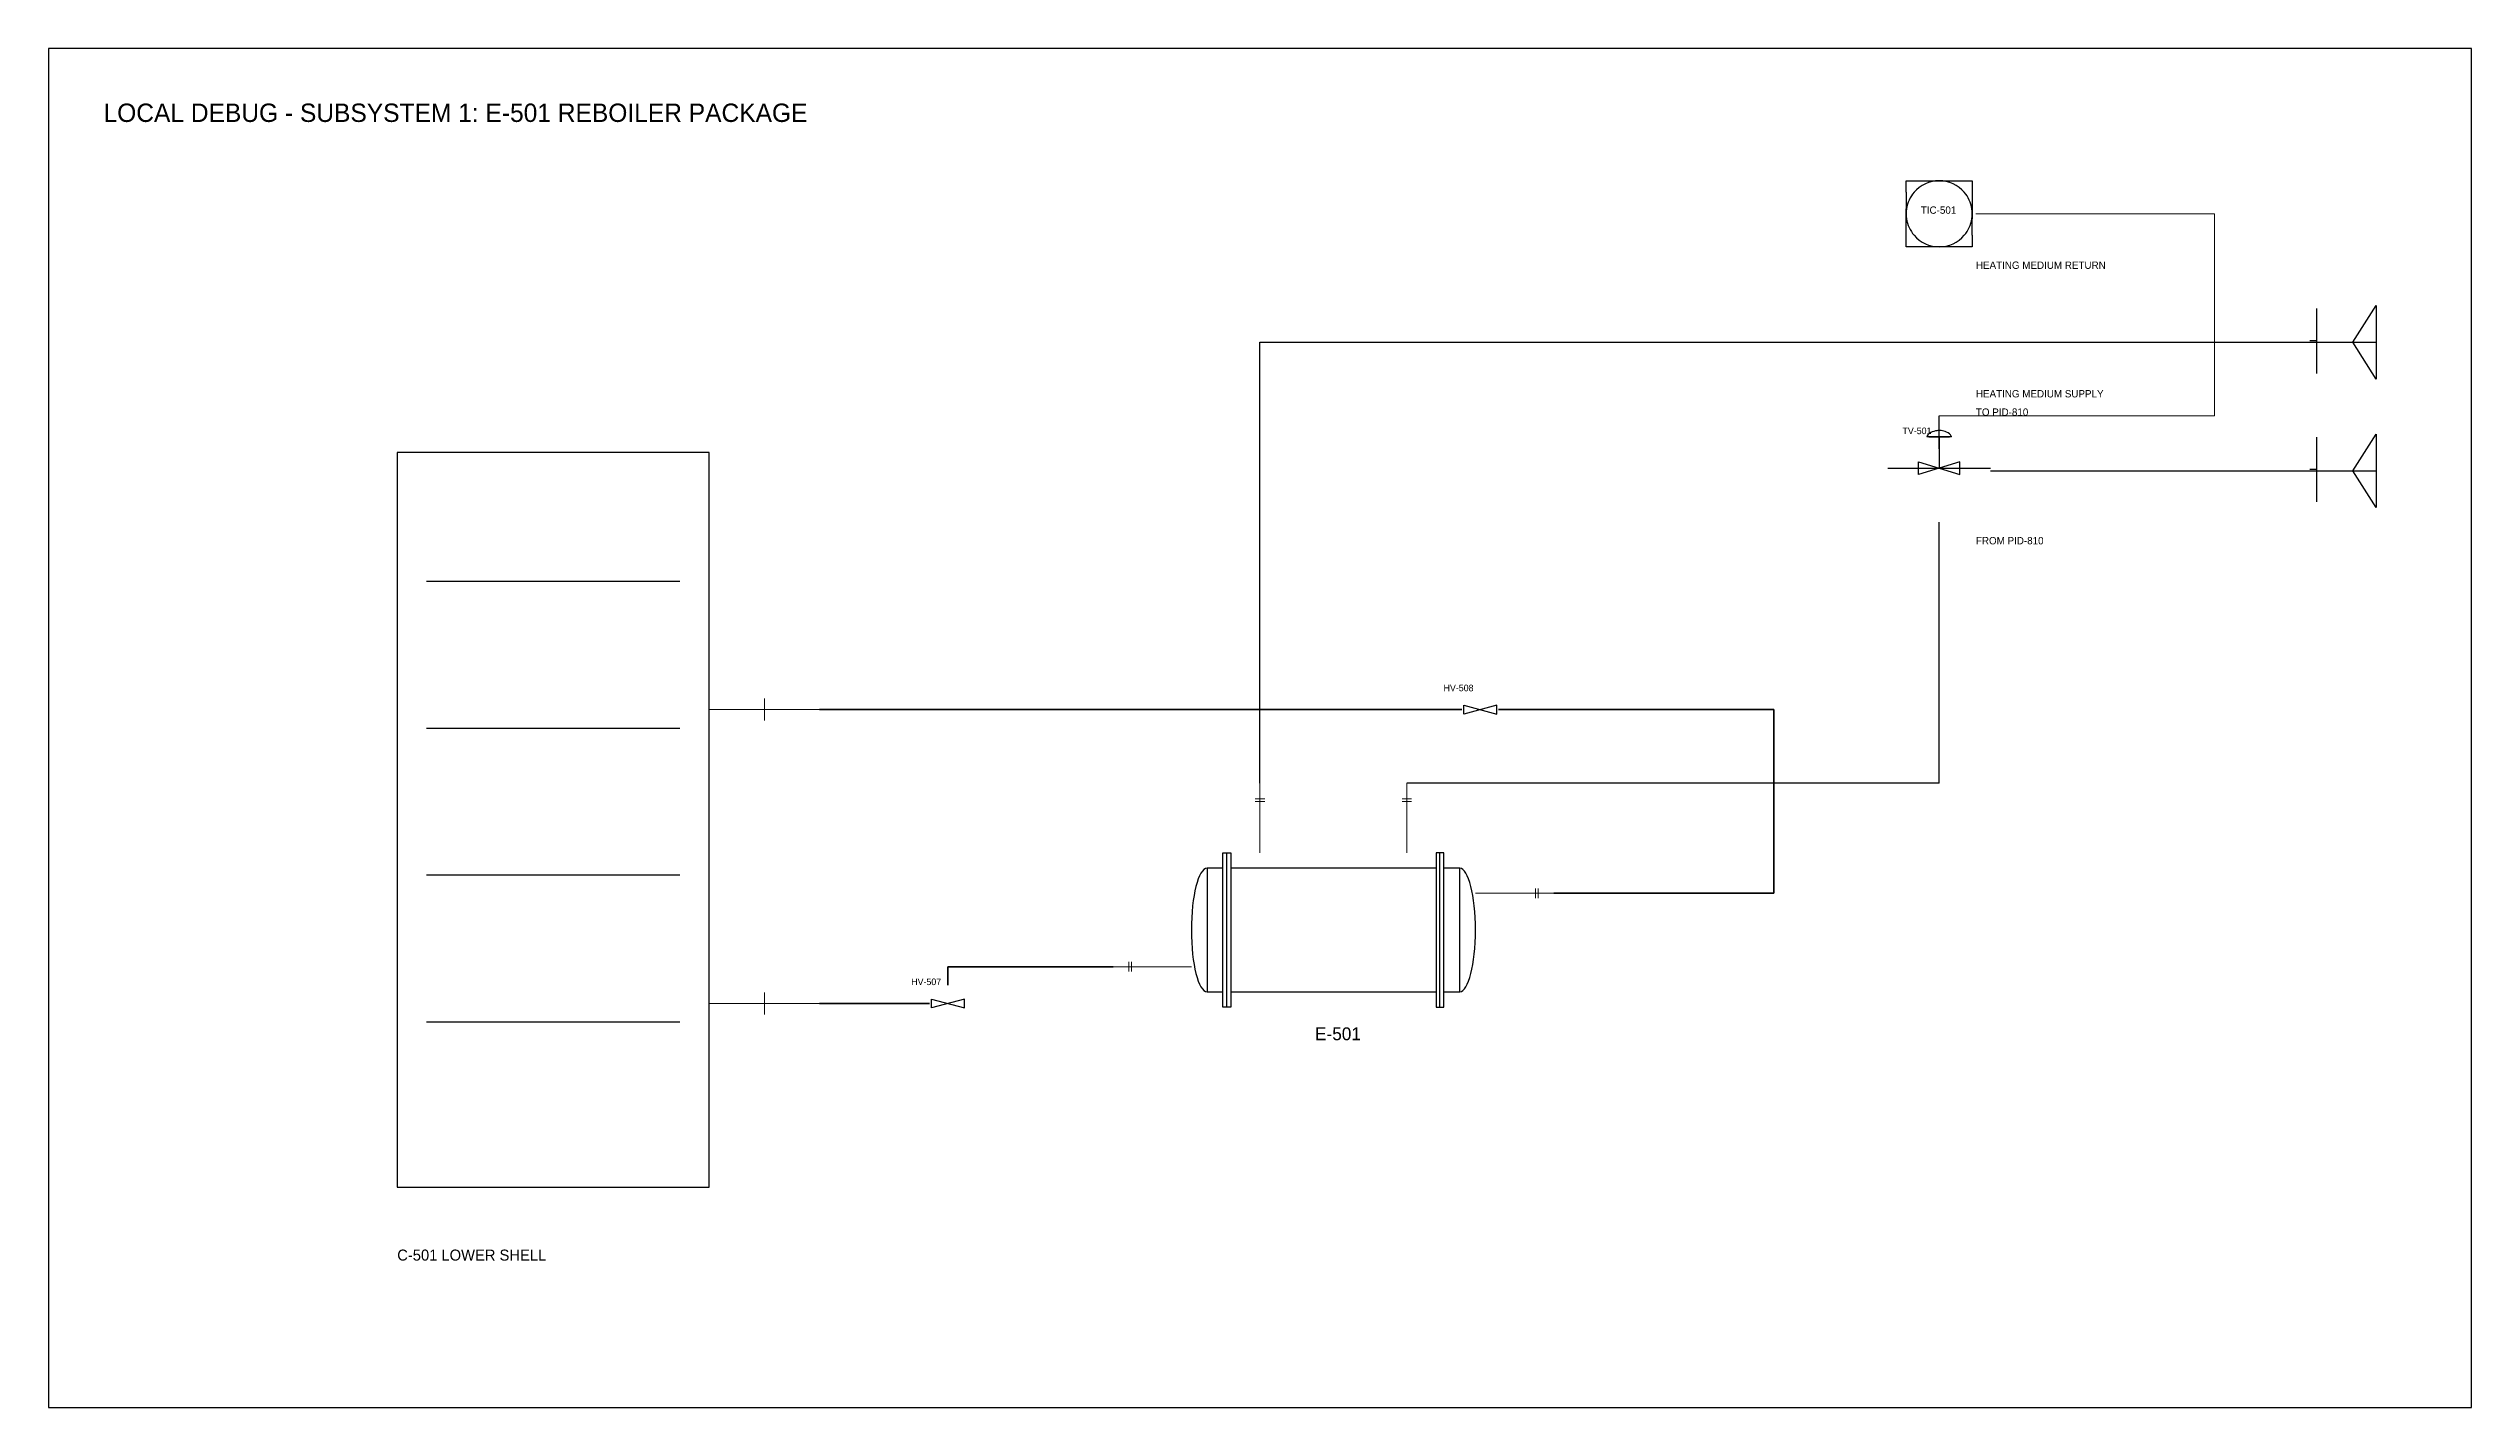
# Model space of a CAD drawing. Header units: metres. Extents: x 40 to 700, y 60 to 430.
import ezdxf

# ---------------------------------------------------------------- set-up
doc = ezdxf.new("R2010")
doc.units = ezdxf.units.M
for name, color, linetype in [('BORDER', 7, 'Continuous'), ('EQUIPMENT', 4, 'Continuous'), ('INSTRUMENT', 6, 'Continuous'), ('NOZZLES', 1, 'Continuous'), ('PROCESS', 1, 'Continuous'), ('SIGNAL_PNEUMATIC', 2, 'Continuous'), ('SYMBOLS', 4, 'Continuous'), ('TEXT', 7, 'Continuous'), ('UTILITY', 5, 'Continuous')]:
    doc.layers.add(name, color=color, linetype=linetype)

# ---------------------------------------------------------------- blocks, each defined once
blk = doc.blocks.new('YAML_PID_REBOILER')
for p, q in [((-1.6875, -0.625), (-1.6875, 0.625)), ((1.6875, -0.625), (1.6875, 0.625))]:
    blk.add_line(p, q)
for points in [[(-1.75, 0.625), (-1.625, 0.625), (-1.625, -0.625), (-1.75, -0.625)], [(1.75, 0.625), (1.625, 0.625), (1.625, -0.625), (1.75, -0.625)]]:
    blk.add_lwpolyline(points, close=True)
at = {"linetype": 'CONTINUOUS'}
for points in [[(-1.75, 0.5), (-2, 0.5), (-2, -0.5)], [(1.625, 0.5), (-1.625, 0.5)], [(1.75, -0.5), (2, -0.5), (2, 0.5), (1.75, 0.5)], [(-2, -0.5), (-1.75, -0.5)], [(-1.625, -0.5), (1.625, -0.5)]]:
    blk.add_lwpolyline(points, dxfattribs=at)
for centre, major_axis in [((-2, 0), (0, -0.5)), ((2, 0), (0, 0.5))]:
    blk.add_ellipse(centre, major_axis=major_axis, ratio=0.5, start_param=3.1415927, end_param=6.2831853)
blk = doc.blocks.new('YAML_PID_OFFPAGE_CONNECTOR')
at = {"layer": 'DEFAULT_1_2_778'}
for p, q in [((2.649, 0.672), (2.649, -0.731)), ((2.683, -0.03), (3.324, -0.03))]:
    blk.add_line(p, q, dxfattribs=at)
at = {"layer": 'DEFAULT_255_2_778'}
for p, q in [((-3.324, 0), (-3.324, 0.794)), ((-3.324, 0.794), (-0.996, 0)), ((2.497, 0), (-3.324, 0)), ((-0.996, 0), (-3.324, -0.794)), ((-3.324, -0.794), (-3.324, 0))]:
    blk.add_line(p, q, dxfattribs=at)
blk = doc.blocks.new('YAML_PID_MANUAL_BLOCK_VALVE')
blk.add_lwpolyline([(-0.5, -0.3), (-0.5, 0.3), (0.5, -0.3), (0.5, 0.3), (-0.5, -0.3)])
blk = doc.blocks.new('YAML_PID_CONTROL_VALVE')
at = {"layer": 'DEFAULT_255_2_778'}
for p, q in [((1.59, 3.3), (-1.59, 3.3)), ((-1.32, 3.3), (1.32, 3.3)), ((0, 3.3), (0, -3.31)), ((1.59, 3.3), (1.59, 3.3)), ((2.65, -1.99), (-2.65, -4.64)), ((-2.65, -4.64), (-2.65, -1.99)), ((-2.65, -1.99), (2.65, -4.64)), ((2.65, -4.64), (2.65, -1.99)), ((-6.61, -3.31), (6.61, -3.31))]:
    blk.add_line(p, q, dxfattribs=at)
for centre, radius, start, end in [((-0.12, 3.05), 1.49, 139.274, 170.2375), ((0.08, 2.88), 1.75, 107.8085, 139.4549), ((0.03, 3.03), 1.6, 100.7622, 107.7138), ((0.01, 3.18), 1.44, 91.8616, 100.8049), ((0, 3.29), 1.33, 90.0038, 91.7662), ((0, 3.22), 1.41, 80.7831, 89.8951), ((-0.02, 3.11), 1.52, 79.284, 80.8774), ((-0.07, 2.91), 1.72, 54.0163, 78.868), ((0.03, 3), 1.59, 16.9721, 54.9197), ((0.18, 3.07), 1.43, 9.4624, 16.199)]:
    blk.add_arc(centre, radius, start, end, dxfattribs=at)
blk = doc.blocks.new('YAML_PID_DCS_CONTROLLER')
for p, q in [((-0.5, 0.325), (-0.5, 0.075)), ((0.5, 0.325), (0.5, 0.075)), ((-0.5, -0.325), (-0.5, -0.075)), ((0.5, -0.325), (0.5, -0.075))]:
    blk.add_line(p, q)
for points in [[(-0.5, 0.325), (-0.5, 0.5), (0.5, 0.5), (0.5, 0.325)], [(-0.5, -0.075), (-0.5, 0.075)], [(0.5, 0.075), (0.5, -0.075)], [(0.5, -0.325), (0.5, -0.5), (-0.5, -0.5), (-0.5, -0.325)]]:
    blk.add_lwpolyline(points)
for start, end in [(40.5416, 139.4584), (171.3731, 188.6269), (139.4584, 171.3731), (8.6269, 40.5416), (351.3731, 8.6269), (188.6269, 220.5416), (220.5416, 319.4584), (319.4584, 351.3731)]:
    blk.add_arc((0, 0), 0.5, start, end)

msp = doc.modelspace()

# ---------------------------------------------------------------- linework, layer by layer
at = {"layer": 'BORDER'}
msp.add_lwpolyline([(40, 60), (700, 60), (700, 430), (40, 430), (40, 60)], dxfattribs=at)
at = {"layer": 'EQUIPMENT'}
for p, q in [((143, 285), (212, 285)), ((143, 245), (212, 245)), ((143, 205), (212, 205)), ((143, 165), (212, 165))]:
    msp.add_line(p, q, dxfattribs=at)
msp.add_lwpolyline([(135, 120), (220, 120), (220, 320), (135, 320), (135, 120)], dxfattribs=at)
at = {"layer": 'INSTRUMENT'}
msp.add_line((555, 321), (555, 330), dxfattribs=at)
at = {"layer": 'NOZZLES', "lineweight": 13}
for p, q in [((235, 247), (235, 253)), ((220, 250), (250, 250)), ((371.3, 225.75), (368.7, 225.75)), ((371.3, 225), (368.7, 225)), ((370, 211), (370, 230)), ((411.3, 225.75), (408.7, 225.75)), ((411.3, 225), (408.7, 225)), ((410, 211), (410, 230)), ((428.7, 200), (450, 200)), ((445, 198.7), (445, 201.3)), ((445.75, 198.7), (445.75, 201.3)), ((351.3, 180), (330, 180)), ((334.25, 181.3), (334.25, 178.7)), ((335, 181.3), (335, 178.7)), ((235, 167), (235, 173)), ((220, 170), (250, 170))]:
    msp.add_line(p, q, dxfattribs=at)
at = {"layer": 'PROCESS', "lineweight": 35}
for points in [[(250, 250), (425, 250)], [(435, 250), (510, 250)], [(510, 200), (510, 250)], [(450, 200), (510, 200)], [(285, 175), (285, 180)], [(285, 180), (330, 180)], [(250, 170), (280, 170)]]:
    msp.add_lwpolyline(points, dxfattribs=at)
at = {"layer": 'SIGNAL_PNEUMATIC', "lineweight": 18}
for p, q in [((565, 385), (630, 385)), ((580, 385), (585, 385)), ((610, 385), (615, 385)), ((630, 385), (630, 330)), ((630, 365), (630, 370)), ((630, 335), (630, 340)), ((630, 330), (555, 330)), ((580, 330), (585, 330)), ((610, 330), (615, 330))]:
    msp.add_line(p, q, dxfattribs=at)
at = {"layer": 'UTILITY', "lineweight": 25}
for points in [[(370, 230), (370, 350)], [(370, 350), (665, 350)], [(569, 315), (665, 315)], [(555, 230), (555, 301)], [(555, 230), (410, 230)]]:
    msp.add_lwpolyline(points, dxfattribs=at)

# ---------------------------------------------------------------- block references
at = {"layer": 'SYMBOLS'}
for name, p, xscale, yscale in [('YAML_PID_DCS_CONTROLLER', (555, 385), 18, 18), ('YAML_PID_CONTROL_VALVE', (555, 320), 2.1165301000816377, 1.294311383901137), ('YAML_PID_MANUAL_BLOCK_VALVE', (430, 250), 9, 4), ('YAML_PID_REBOILER', (390, 190), 17.2, 33.6), ('YAML_PID_MANUAL_BLOCK_VALVE', (285, 170), 9, 4)]:
    msp.add_blockref(name, p, dxfattribs=dict(at, xscale=xscale, yscale=yscale))
at = {"layer": 'SYMBOLS', "xscale": 2.707727610906041, "yscale": 12.59842519685039, "rotation": 180}
for p in [(665, 350), (665, 315)]:
    msp.add_blockref('YAML_PID_OFFPAGE_CONNECTOR', p, dxfattribs=at)

# ---------------------------------------------------------------- texts
at = {"layer": 'TEXT'}
for s, height, p in [('LOCAL DEBUG - SUBSYSTEM 1: E-501 REBOILER PACKAGE', 5, (55, 410)), ('TIC-501', 2, (550, 385)), ('HEATING MEDIUM RETURN', 2, (565, 370)), ('HEATING MEDIUM SUPPLY', 2, (565, 335)), ('TO PID-810', 2, (565, 330)), ('TV-501', 1.8, (545, 325)), ('FROM PID-810', 2, (565, 295)), ('HV-508', 1.8, (420, 255)), ('HV-507', 1.8, (275, 175)), ('E-501', 3.5, (385, 160)), ('C-501 LOWER SHELL', 3, (135, 100))]:
    msp.add_text(s, height=height, dxfattribs=at).set_placement(p)

doc.saveas('drawing.dxf')
